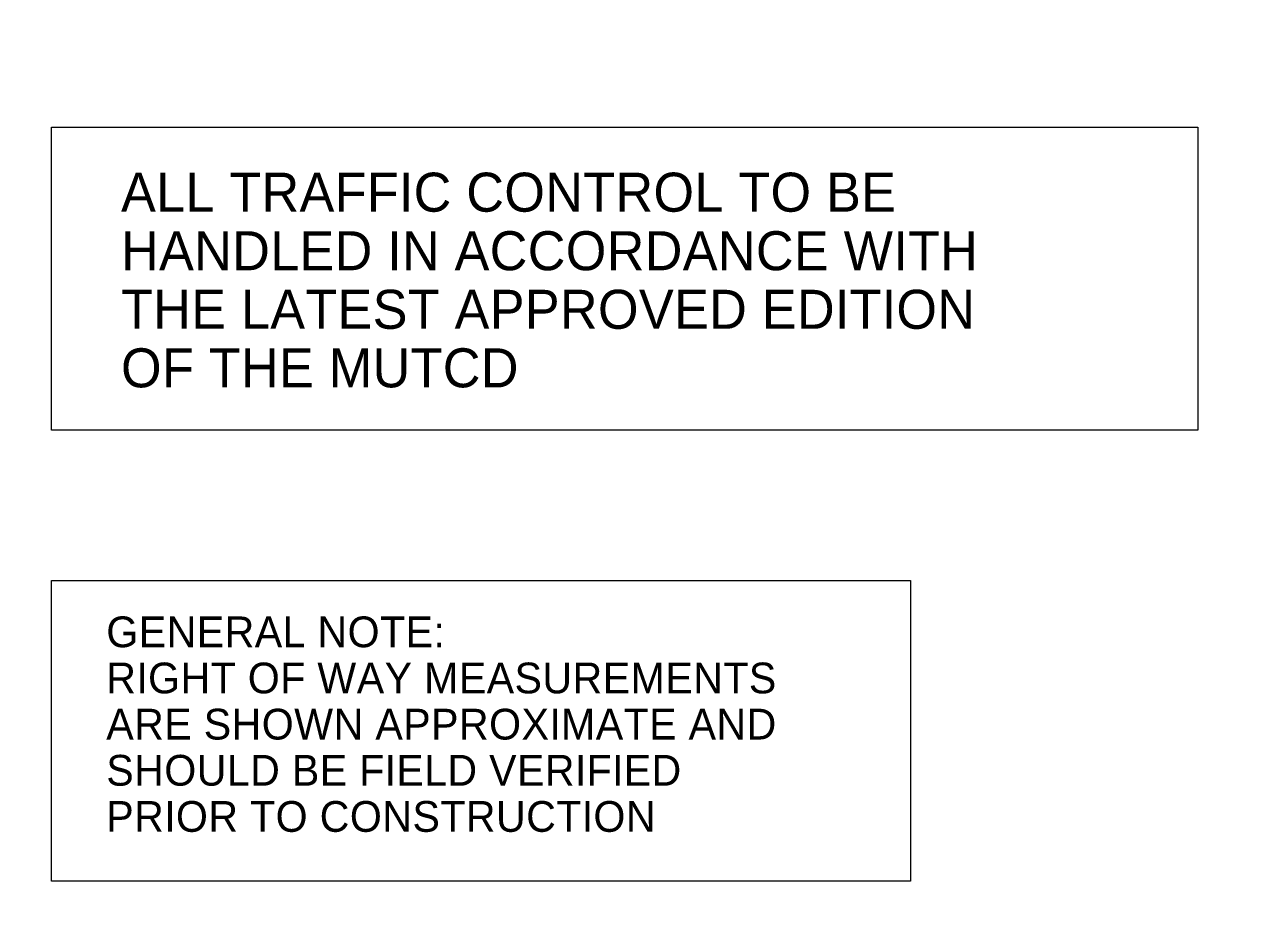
# Model space of a CAD drawing. Header units: feet. Extents: x -16154 to 3860, y -1534289809 to -1534279773.
# Drawn here: x -11130.2 to -10759.3, y -1534285619.5 to -1534285351.2 of the extents above; entities that cross this region are included whole.
import ezdxf

# ---------------------------------------------------------------- set-up
doc = ezdxf.new("R2010")
doc.units = ezdxf.units.FT
doc.header["$MEASUREMENT"] = 0
doc.layers.add('Level 18', color=7, linetype='Continuous', lineweight=0)
doc.layers.add('Level 63', color=7, linetype='Continuous', lineweight=0)
doc.styles.add('TelcoFixedNoMask', font='font000.shx', dxfattribs={"height": 9})

# ---------------------------------------------------------------- blocks, each defined once
blk = doc.blocks.new('*U13')
at = {"layer": 'Level 63', "color": 7, "linetype": 'Continuous', "flags": 128}
blk.add_lwpolyline([(-172.85, 45.7), (172.85, 45.7), (172.85, -45.7), (-172.85, -45.7)], close=True, dxfattribs=at)
at = {"layer": 'Level 63', "color": 2, "linetype": 'Continuous', "insert": (-151.85, 31.93), "char_height": 11.7684, "attachment_point": 1, "line_spacing_factor": 0.9, "style": 'TelcoFixedNoMask'}
blk.add_mtext('\\T1.009;ALL TRAFFIC CONTROL TO BE \\PHANDLED IN ACCORDANCE WITH\\PTHE LATEST APPROVED EDITION\\POF THE MUTCD', dxfattribs=at)
blk = doc.blocks.new('*U14')
at = {"layer": 'Level 63', "color": 7, "linetype": 'Continuous', "flags": 128}
blk.add_lwpolyline([(-129.52, 45.35), (129.52, 45.35), (129.52, -45.35), (-129.52, -45.35)], close=True, dxfattribs=at)
at = {"layer": 'Level 63', "color": 2, "linetype": 'Continuous', "insert": (-112.96, 34.5), "char_height": 9.2768, "attachment_point": 1, "line_spacing_factor": 0.9, "style": 'TelcoFixedNoMask'}
blk.add_mtext('\\T1.015;GENERAL NOTE:\\PRIGHT OF WAY MEASUREMENTS\\PARE SHOWN APPROXIMATE AND\\PSHOULD BE FIELD VERIFIED\\PPRIOR TO CONSTRUCTION', dxfattribs=at)

msp = doc.modelspace()

# ---------------------------------------------------------------- linework, layer by layer
at = {"layer": 'Level 18', "color": 1, "linetype": 'Continuous', "lineweight": 30, "ltscale": 8.004}
msp.add_circle((-10871.74, -1534285313.29), 769.37, dxfattribs=at)

# ---------------------------------------------------------------- block references
at = {"layer": 'Level 63', "color": 2, "linetype": 'Continuous'}
for name, p in [('*U13', (-10949.28, -1534285427.78)), ('*U14', (-10992.62, -1534285564.18))]:
    msp.add_blockref(name, p, dxfattribs=at)

doc.saveas('drawing.dxf')
